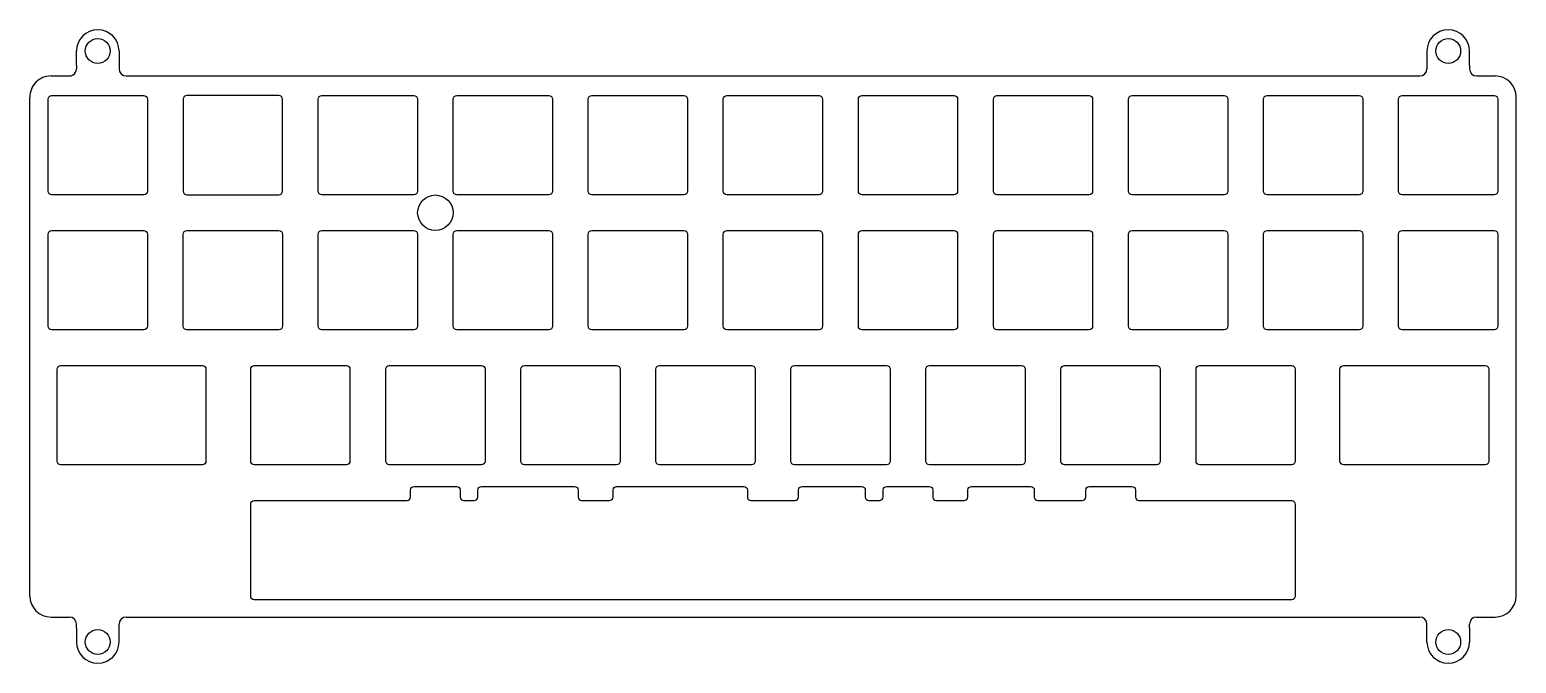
# Model space of a CAD drawing. Header units: millimetres. Extents: x 52 to 262, y -139 to -50.
import ezdxf

# ---------------------------------------------------------------- set-up
doc = ezdxf.new("R2010")
doc.units = ezdxf.units.MM
doc.layers.get('0').update_dxf_attribs({"linetype": 'CONTINUOUS'})

msp = doc.modelspace()

# ---------------------------------------------------------------- linework, layer by layer
for p, q in [((58.91, -54.59), (58.91, -52.59)), ((64.91, -52.59), (64.91, -54.59)), ((64.91, -54.05), (64.91, -55.11)), ((249.42, -52.59), (249.42, -54.59)), ((249.42, -54.05), (249.42, -55.11)), ((255.42, -54.59), (255.42, -52.59)), ((55.32, -56.11), (57.91, -56.11)), ((58.91, -54.59), (58.91, -55.11)), ((65.91, -56.11), (248.42, -56.11)), ((255.42, -54.59), (255.42, -55.11)), ((256.42, -56.11), (259.02, -56.11)), ((52.32, -129.46), (52.32, -59.11)), ((262.02, -129.46), (262.02, -59.11)), ((55.32, -132.46), (57.91, -132.46)), ((58.91, -133.99), (58.91, -133.46)), ((58.91, -133.99), (58.91, -135.99)), ((64.91, -134.53), (64.91, -133.46)), ((64.91, -135.99), (64.91, -133.99)), ((65.91, -132.46), (248.42, -132.46)), ((249.42, -134.53), (249.42, -133.46)), ((249.42, -135.99), (249.42, -133.99)), ((255.42, -133.99), (255.42, -133.46)), ((255.42, -133.99), (255.42, -135.99)), ((256.42, -132.46), (259.02, -132.46))]:
    msp.add_line(p, q)
for points in [[(68.41, -58.88, -0.414214), (68.91, -59.38), (68.91, -72.38, -0.414214), (68.41, -72.88), (55.41, -72.88, -0.414214), (54.91, -72.38), (54.91, -59.38, -0.414214), (55.41, -58.88)], [(73.96, -59.38), (73.96, -72.38, 0.414214), (74.46, -72.88), (87.46, -72.88, 0.414214), (87.96, -72.38), (87.96, -59.38, 0.414214), (87.46, -58.88), (74.46, -58.88, 0.414214)], [(93.51, -58.88), (106.51, -58.88, -0.414214), (107.01, -59.38), (107.01, -72.38, -0.414214), (106.51, -72.88), (93.51, -72.88, -0.414214), (93.01, -72.38), (93.01, -59.38, -0.414214)], [(126.06, -72.38, -0.414214), (125.56, -72.88), (112.56, -72.88, -0.414214), (112.06, -72.38), (112.06, -59.38, -0.414214), (112.56, -58.88), (125.56, -58.88, -0.414214), (126.06, -59.38)], [(145.11, -59.38), (145.11, -72.38, -0.414214), (144.61, -72.88), (131.61, -72.88, -0.414214), (131.11, -72.38), (131.11, -59.38, -0.414214), (131.61, -58.88), (144.61, -58.88, -0.414214)], [(150.66, -72.88, -0.414214), (150.16, -72.38), (150.16, -59.38, -0.414214), (150.66, -58.88), (163.66, -58.88, -0.414214), (164.16, -59.38), (164.16, -72.38, -0.414214), (163.66, -72.88)], [(169.21, -59.38, -0.414214), (169.71, -58.88), (182.71, -58.88, -0.414214), (183.21, -59.38), (183.21, -72.38, -0.414214), (182.71, -72.88), (169.71, -72.88, -0.414214), (169.21, -72.38)], [(188.76, -58.88), (201.76, -58.88, -0.414214), (202.26, -59.38), (202.26, -72.38, -0.414214), (201.76, -72.88), (188.76, -72.88, -0.414214), (188.26, -72.38), (188.26, -59.38, -0.414214)], [(207.31, -72.38), (207.31, -59.38, -0.414214), (207.81, -58.88), (220.81, -58.88, -0.414214), (221.31, -59.38), (221.31, -72.38, -0.414214), (220.81, -72.88), (207.81, -72.88, -0.414214)], [(226.36, -59.38, -0.414214), (226.86, -58.88), (239.86, -58.88, -0.414214), (240.36, -59.38), (240.36, -72.38, -0.414214), (239.86, -72.88), (226.86, -72.88, -0.414214), (226.36, -72.38)], [(258.91, -72.88), (245.91, -72.88, -0.414214), (245.41, -72.38), (245.41, -59.38, -0.414214), (245.91, -58.88), (258.91, -58.88, -0.414214), (259.41, -59.38), (259.41, -72.38, -0.414214)], [(68.41, -77.93, -0.414214), (68.91, -78.43), (68.91, -91.43, -0.414214), (68.41, -91.93), (55.41, -91.93, -0.414214), (54.91, -91.43), (54.91, -78.43, -0.414214), (55.41, -77.93)], [(73.96, -78.43, -0.414214), (74.46, -77.93), (87.46, -77.93, -0.414214), (87.96, -78.43), (87.96, -91.43, -0.414214), (87.46, -91.93), (74.46, -91.93, -0.414214), (73.96, -91.43)], [(107.01, -91.43, -0.414214), (106.51, -91.93), (93.51, -91.93, -0.414214), (93.01, -91.43), (93.01, -78.43, -0.414214), (93.51, -77.93), (106.51, -77.93, -0.414214), (107.01, -78.43)], [(112.56, -77.93), (125.56, -77.93, -0.414214), (126.06, -78.43), (126.06, -91.43, -0.414214), (125.56, -91.93), (112.56, -91.93, -0.414214), (112.06, -91.43), (112.06, -78.43, -0.414214)], [(145.11, -91.43, -0.414214), (144.61, -91.93), (131.61, -91.93, -0.414214), (131.11, -91.43), (131.11, -78.43, -0.414214), (131.61, -77.93), (144.61, -77.93, -0.414214), (145.11, -78.43)], [(150.16, -78.43, -0.414214), (150.66, -77.93), (163.66, -77.93, -0.414214), (164.16, -78.43), (164.16, -91.43, -0.414214), (163.66, -91.93), (150.66, -91.93, -0.414214), (150.16, -91.43)], [(169.71, -91.93, -0.414214), (169.21, -91.43), (169.21, -78.43, -0.414214), (169.71, -77.93), (182.71, -77.93, -0.414214), (183.21, -78.43), (183.21, -91.43, -0.414214), (182.71, -91.93)], [(202.26, -91.43, -0.414214), (201.76, -91.93), (188.76, -91.93, -0.414214), (188.26, -91.43), (188.26, -78.43, -0.414214), (188.76, -77.93), (201.76, -77.93, -0.414214), (202.26, -78.43)], [(221.31, -78.43), (221.31, -91.43, -0.414214), (220.81, -91.93), (207.81, -91.93, -0.414214), (207.31, -91.43), (207.31, -78.43, -0.414214), (207.81, -77.93), (220.81, -77.93, -0.414214)], [(226.86, -91.93, -0.414214), (226.36, -91.43), (226.36, -78.43, -0.414214), (226.86, -77.93), (239.86, -77.93, -0.414214), (240.36, -78.43), (240.36, -91.43, -0.414214), (239.86, -91.93)], [(259.41, -78.43), (259.41, -91.43, -0.414214), (258.91, -91.93), (245.91, -91.93, -0.414214), (245.41, -91.43), (245.41, -78.43, -0.414214), (245.91, -77.93), (258.91, -77.93, -0.414214)], [(56.68, -110.98, -0.414214), (56.17, -110.48), (56.17, -97.48, -0.414214), (56.68, -96.98), (76.68, -96.98, -0.414214), (77.18, -97.48), (77.18, -110.48, -0.414214), (76.68, -110.98)], [(83.49, -110.48), (83.49, -97.48, -0.414214), (83.99, -96.98), (96.99, -96.98, -0.414214), (97.49, -97.48), (97.49, -110.48, -0.414214), (96.99, -110.98), (83.99, -110.98, -0.414214)], [(103.04, -96.98), (116.04, -96.98, -0.414214), (116.54, -97.48), (116.54, -110.48, -0.414214), (116.04, -110.98), (103.04, -110.98, -0.414214), (102.54, -110.48), (102.54, -97.48, -0.414214)], [(121.59, -110.48), (121.59, -97.48, -0.414214), (122.09, -96.98), (135.09, -96.98, -0.414214), (135.59, -97.48), (135.59, -110.48, -0.414214), (135.09, -110.98), (122.09, -110.98, -0.414214)], [(154.14, -110.98), (141.14, -110.98, -0.414214), (140.64, -110.48), (140.64, -97.48, -0.414214), (141.14, -96.98), (154.14, -96.98, -0.414214), (154.64, -97.48), (154.64, -110.48, -0.414214)], [(173.69, -97.48), (173.69, -110.48, -0.414214), (173.19, -110.98), (160.19, -110.98, -0.414214), (159.69, -110.48), (159.69, -97.48, -0.414214), (160.19, -96.98), (173.19, -96.98, -0.414214)], [(192.24, -96.98, -0.414214), (192.74, -97.48), (192.74, -110.48, -0.414214), (192.24, -110.98), (179.24, -110.98, -0.414214), (178.74, -110.48), (178.74, -97.48, -0.414214), (179.24, -96.98)], [(211.29, -96.98, -0.414214), (211.79, -97.48), (211.79, -110.48, -0.414214), (211.29, -110.98), (198.29, -110.98, -0.414214), (197.79, -110.48), (197.79, -97.48, -0.414214), (198.29, -96.98)], [(230.84, -97.48), (230.84, -110.48, -0.414214), (230.34, -110.98), (217.34, -110.98, -0.414214), (216.84, -110.48), (216.84, -97.48, -0.414214), (217.34, -96.98), (230.34, -96.98, -0.414214)], [(237.15, -97.48, -0.414214), (237.65, -96.98), (257.65, -96.98, -0.414214), (258.15, -97.48), (258.15, -110.48, -0.414214), (257.65, -110.98), (237.65, -110.98, -0.414214), (237.15, -110.48)], [(134.11, -116.03, 0.414214), (134.61, -115.53), (134.61, -114.53, -0.414214), (135.11, -114.03), (153.05, -114.03, -0.414214), (153.55, -114.53), (153.55, -115.53, 0.414214), (154.05, -116.03), (160.27, -116.03, 0.414214), (160.77, -115.53), (160.77, -114.53, -0.414214), (161.27, -114.03), (169.69, -114.03, -0.414214), (170.19, -114.53), (170.19, -115.53, 0.414214), (170.69, -116.03), (172.21, -116.03, 0.414214), (172.71, -115.53), (172.71, -114.53, -0.414214), (173.21, -114.03), (179.21, -114.03, -0.414214), (179.71, -114.53), (179.71, -115.53, 0.414214), (180.21, -116.03), (184.15, -116.03, 0.414214), (184.65, -115.53), (184.65, -114.53, -0.414214), (185.15, -114.03), (193.53, -114.03, -0.414214), (194.03, -114.53), (194.03, -115.53, 0.414214), (194.53, -116.03), (200.79, -116.03, 0.414214), (201.29, -115.53), (201.29, -114.53, -0.414214), (201.79, -114.03), (207.79, -114.03, -0.414214), (208.29, -114.53), (208.29, -115.53, 0.414214), (208.79, -116.03), (230.34, -116.03, -0.414214), (230.84, -116.53), (230.84, -129.53, -0.414214), (230.34, -130.03), (83.99, -130.03, -0.414214), (83.49, -129.53), (83.49, -116.53, -0.414214), (83.99, -116.03), (105.54, -116.03, 0.414214), (106.04, -115.53), (106.04, -114.53, -0.414214), (106.54, -114.03), (112.54, -114.03, -0.414214), (113.04, -114.53), (113.04, -115.53, 0.414214), (113.54, -116.03), (115.03, -116.03, 0.414214), (115.53, -115.53), (115.53, -114.53, -0.414214), (116.03, -114.03), (129.17, -114.03, -0.414214), (129.67, -114.53), (129.67, -115.53, 0.414214), (130.17, -116.03)]]:
    msp.add_lwpolyline(points, format="xyb", close=True)
for centre, radius in [((61.91, -52.59), 1.75), ((252.42, -52.59), 1.75), ((109.54, -75.41), 2.5), ((61.91, -135.99), 1.75), ((252.42, -135.99), 1.75)]:
    msp.add_circle(centre, radius)
for centre, radius, start, end in [((61.91, -52.59), 3, 0, 180), ((252.42, -52.59), 3, 0, 180), ((55.32, -59.11), 3, 90, 180.0001), ((57.91, -55.11), 1, 270, 331.641), ((57.91, -55.11), 1, -28.359, 0), ((65.91, -55.11), 1, 180, 270), ((248.42, -55.11), 1, -90, 0), ((256.42, -55.11), 1, 180, 270), ((259.02, -59.11), 3, 0, 90), ((55.32, -129.46), 3, 180.0001, 269.9998), ((259.02, -129.46), 3, -89.9998, 0), ((57.91, -133.46), 1, 0, 90), ((65.91, -133.46), 1, 90, 180), ((248.42, -133.46), 1, 0, 90), ((256.42, -133.46), 1, 90, 180), ((61.91, -135.99), 3, -180, 0), ((252.42, -135.99), 3, -180, 0)]:
    msp.add_arc(centre, radius, start, end)

doc.saveas('drawing.dxf')
